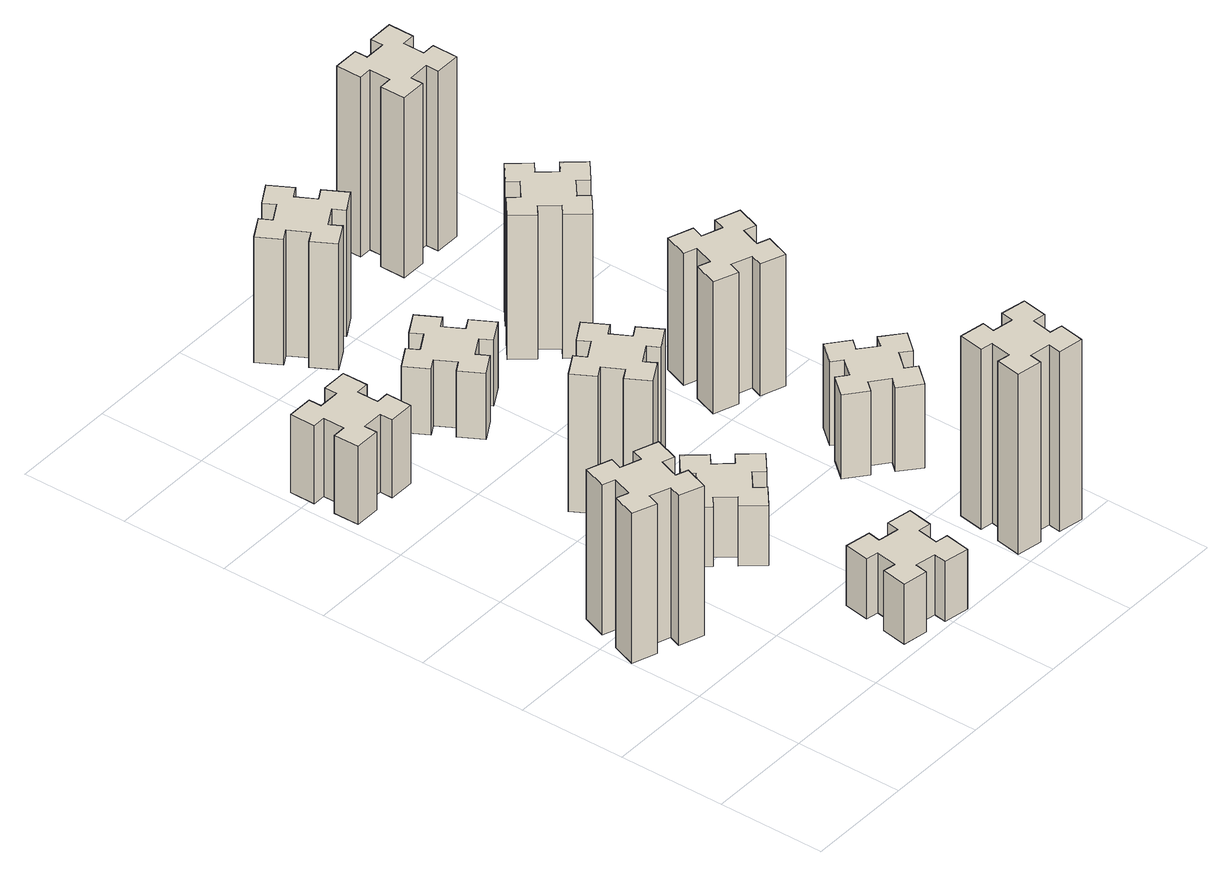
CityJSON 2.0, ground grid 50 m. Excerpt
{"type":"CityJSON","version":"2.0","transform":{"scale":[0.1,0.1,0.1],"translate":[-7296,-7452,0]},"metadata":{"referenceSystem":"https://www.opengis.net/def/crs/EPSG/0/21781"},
"CityObjects":{
"building1":{"type":"Building","attributes":{"class":"1000","function":"1000","usage":"1000","yearOfConstruction":2016,"roofType":"1000","measuredHeight":75,"storeysAboveGround":30,"storeysBelowGround":0},"geometry":[{"type":"Solid","lod":"1","boundaries":[[[[0,1,2,3,4,5,6,7,8,9,10,11,12,13,14,15,16,17,18,19]],[[17,16,20,21]],[[16,15,22,20]],[[15,14,23,22]],[[14,13,24,23]],[[13,12,25,24]],[[12,11,26,25]],[[11,10,27,26]],[[10,9,28,27]],[[9,8,29,28]],[[8,7,30,29]],[[7,6,31,30]],[[6,5,32,31]],[[5,4,33,32]],[[4,3,34,33]],[[3,2,35,34]],[[2,1,36,35]],[[1,0,37,36]],[[0,19,38,37]],[[19,18,39,38]],[[18,17,21,39]],[[24,25,26,27,28,29,30,31,32,33,34,35,36,37,38,39,21,20,22,23]]]]}]},
"building2":{"type":"Building","attributes":{"class":"1000","function":"1000","usage":"1000","yearOfConstruction":2016,"roofType":"1000","measuredHeight":39,"storeysAboveGround":30,"storeysBelowGround":0},"geometry":[{"type":"Solid","lod":"1","boundaries":[[[[40,41,42,43,44,45,46,47,48,49,50,51,52,53,54,55,56,57,58,59]],[[57,56,60,61]],[[56,55,62,60]],[[55,54,63,62]],[[54,53,64,63]],[[53,52,65,64]],[[52,51,66,65]],[[51,50,67,66]],[[50,49,68,67]],[[49,48,69,68]],[[48,47,70,69]],[[47,46,71,70]],[[46,45,72,71]],[[45,44,73,72]],[[44,43,74,73]],[[43,42,75,74]],[[42,41,76,75]],[[41,40,77,76]],[[40,59,78,77]],[[59,58,79,78]],[[58,57,61,79]],[[64,65,66,67,68,69,70,71,72,73,74,75,76,77,78,79,61,60,62,63]]]]}]},
"building3":{"type":"Building","attributes":{"class":"1000","function":"1000","usage":"1000","yearOfConstruction":2016,"roofType":"1000","measuredHeight":30,"storeysAboveGround":30,"storeysBelowGround":0},"geometry":[{"type":"Solid","lod":"1","boundaries":[[[[80,81,82,83,84,85,86,87,88,89,90,91,92,93,94,95,96,97,98,99]],[[97,96,100,101]],[[96,95,102,100]],[[95,94,103,102]],[[94,93,104,103]],[[93,92,105,104]],[[92,91,106,105]],[[91,90,107,106]],[[90,89,108,107]],[[89,88,109,108]],[[88,87,110,109]],[[87,86,111,110]],[[86,85,112,111]],[[85,84,113,112]],[[84,83,114,113]],[[83,82,115,114]],[[82,81,116,115]],[[81,80,117,116]],[[80,99,118,117]],[[99,98,119,118]],[[98,97,101,119]],[[104,105,106,107,108,109,110,111,112,113,114,115,116,117,118,119,101,100,102,103]]]]}]},
"building4":{"type":"Building","attributes":{"class":"1000","function":"1000","usage":"1000","yearOfConstruction":2016,"roofType":"1000","measuredHeight":30,"storeysAboveGround":30,"storeysBelowGround":0},"geometry":[{"type":"Solid","lod":"1","boundaries":[[[[120,121,122,123,124,125,126,127,128,129,130,131,132,133,134,135,136,137,138,139]],[[137,136,140,141]],[[136,135,142,140]],[[135,134,143,142]],[[134,133,144,143]],[[133,132,145,144]],[[132,131,146,145]],[[131,130,147,146]],[[130,129,148,147]],[[129,128,149,148]],[[128,127,150,149]],[[127,126,151,150]],[[126,125,152,151]],[[125,124,153,152]],[[124,123,154,153]],[[123,122,155,154]],[[122,121,156,155]],[[121,120,157,156]],[[120,139,158,157]],[[139,138,159,158]],[[138,137,141,159]],[[144,145,146,147,148,149,150,151,152,153,154,155,156,157,158,159,141,140,142,143]]]]}]},
"building5":{"type":"Building","attributes":{"class":"1000","function":"1000","usage":"1000","yearOfConstruction":2016,"roofType":"1000","measuredHeight":69,"storeysAboveGround":30,"storeysBelowGround":0},"geometry":[{"type":"Solid","lod":"1","boundaries":[[[[160,161,162,163,164,165,166,167,168,169,170,171,172,173,174,175,176,177,178,179]],[[177,176,180,181]],[[176,175,182,180]],[[175,174,183,182]],[[174,173,184,183]],[[173,172,185,184]],[[172,171,186,185]],[[171,170,187,186]],[[170,169,188,187]],[[169,168,189,188]],[[168,167,190,189]],[[167,166,191,190]],[[166,165,192,191]],[[165,164,193,192]],[[164,163,194,193]],[[163,162,195,194]],[[162,161,196,195]],[[161,160,197,196]],[[160,179,198,197]],[[179,178,199,198]],[[178,177,181,199]],[[184,185,186,187,188,189,190,191,192,193,194,195,196,197,198,199,181,180,182,183]]]]}]},
"building6":{"type":"Building","attributes":{"class":"1000","function":"1000","usage":"1000","yearOfConstruction":2016,"roofType":"1000","measuredHeight":33,"storeysAboveGround":30,"storeysBelowGround":0},"geometry":[{"type":"Solid","lod":"1","boundaries":[[[[200,201,202,203,204,205,206,207,208,209,210,211,212,213,214,215,216,217,218,219]],[[217,216,220,221]],[[216,215,222,220]],[[215,214,223,222]],[[214,213,224,223]],[[213,212,225,224]],[[212,211,226,225]],[[211,210,227,226]],[[210,209,228,227]],[[209,208,229,228]],[[208,207,230,229]],[[207,206,231,230]],[[206,205,232,231]],[[205,204,233,232]],[[204,203,234,233]],[[203,202,235,234]],[[202,201,236,235]],[[201,200,237,236]],[[200,219,238,237]],[[219,218,239,238]],[[218,217,221,239]],[[224,225,226,227,228,229,230,231,232,233,234,235,236,237,238,239,221,220,222,223]]]]}]},
"building7":{"type":"Building","attributes":{"class":"1000","function":"1000","usage":"1000","yearOfConstruction":2016,"roofType":"1000","measuredHeight":90,"storeysAboveGround":30,"storeysBelowGround":0},"geometry":[{"type":"Solid","lod":"1","boundaries":[[[[240,241,242,243,244,245,246,247,248,249,250,251,252,253,254,255,256,257,258,259]],[[257,256,260,261]],[[256,255,262,260]],[[255,254,263,262]],[[254,253,264,263]],[[253,252,265,264]],[[252,251,266,265]],[[251,250,267,266]],[[250,249,268,267]],[[249,248,269,268]],[[248,247,270,269]],[[247,246,271,270]],[[246,245,272,271]],[[245,244,273,272]],[[244,243,274,273]],[[243,242,275,274]],[[242,241,276,275]],[[241,240,277,276]],[[240,259,278,277]],[[259,258,279,278]],[[258,257,261,279]],[[264,265,266,267,268,269,270,271,272,273,274,275,276,277,278,279,261,260,262,263]]]]}]},
"building8":{"type":"Building","attributes":{"class":"1000","function":"1000","usage":"1000","yearOfConstruction":2016,"roofType":"1000","measuredHeight":63,"storeysAboveGround":30,"storeysBelowGround":0},"geometry":[{"type":"Solid","lod":"1","boundaries":[[[[280,281,282,283,284,285,286,287,288,289,290,291,292,293,294,295,296,297,298,299]],[[297,296,300,301]],[[296,295,302,300]],[[295,294,303,302]],[[294,293,304,303]],[[293,292,305,304]],[[292,291,306,305]],[[291,290,307,306]],[[290,289,308,307]],[[289,288,309,308]],[[288,287,310,309]],[[287,286,311,310]],[[286,285,312,311]],[[285,284,313,312]],[[284,283,314,313]],[[283,282,315,314]],[[282,281,316,315]],[[281,280,317,316]],[[280,299,318,317]],[[299,298,319,318]],[[298,297,301,319]],[[304,305,306,307,308,309,310,311,312,313,314,315,316,317,318,319,301,300,302,303]]]]}]},
"building9":{"type":"Building","attributes":{"class":"1000","function":"1000","usage":"1000","yearOfConstruction":2016,"roofType":"1000","measuredHeight":42,"storeysAboveGround":30,"storeysBelowGround":0},"geometry":[{"type":"Solid","lod":"1","boundaries":[[[[320,321,322,323,324,325,326,327,328,329,330,331,332,333,334,335,336,337,338,339]],[[337,336,340,341]],[[336,335,342,340]],[[335,334,343,342]],[[334,333,344,343]],[[333,332,345,344]],[[332,331,346,345]],[[331,330,347,346]],[[330,329,348,347]],[[329,328,349,348]],[[328,327,350,349]],[[327,326,351,350]],[[326,325,352,351]],[[325,324,353,352]],[[324,323,354,353]],[[323,322,355,354]],[[322,321,356,355]],[[321,320,357,356]],[[320,339,358,357]],[[339,338,359,358]],[[338,337,341,359]],[[344,345,346,347,348,349,350,351,352,353,354,355,356,357,358,359,341,340,342,343]]]]}]},
"building10":{"type":"Building","attributes":{"class":"1000","function":"1000","usage":"1000","yearOfConstruction":2016,"roofType":"1000","measuredHeight":66,"storeysAboveGround":30,"storeysBelowGround":0},"geometry":[{"type":"Solid","lod":"1","boundaries":[[[[360,361,362,363,364,365,366,367,368,369,370,371,372,373,374,375,376,377,378,379]],[[377,376,380,381]],[[376,375,382,380]],[[375,374,383,382]],[[374,373,384,383]],[[373,372,385,384]],[[372,371,386,385]],[[371,370,387,386]],[[370,369,388,387]],[[369,368,389,388]],[[368,367,390,389]],[[367,366,391,390]],[[366,365,392,391]],[[365,364,393,392]],[[364,363,394,393]],[[363,362,395,394]],[[362,361,396,395]],[[361,360,397,396]],[[360,379,398,397]],[[379,378,399,398]],[[378,377,381,399]],[[384,385,386,387,388,389,390,391,392,393,394,395,396,397,398,399,381,380,382,383]]]]}]},
"building11":{"type":"Building","attributes":{"class":"1000","function":"1000","usage":"1000","yearOfConstruction":2016,"roofType":"1000","measuredHeight":72,"storeysAboveGround":30,"storeysBelowGround":0},"geometry":[{"type":"Solid","lod":"1","boundaries":[[[[400,401,402,403,404,405,406,407,408,409,410,411,412,413,414,415,416,417,418,419]],[[417,416,420,421]],[[416,415,422,420]],[[415,414,423,422]],[[414,413,424,423]],[[413,412,425,424]],[[412,411,426,425]],[[411,410,427,426]],[[410,409,428,427]],[[409,408,429,428]],[[408,407,430,429]],[[407,406,431,430]],[[406,405,432,431]],[[405,404,433,432]],[[404,403,434,433]],[[403,402,435,434]],[[402,401,436,435]],[[401,400,437,436]],[[400,419,438,437]],[[419,418,439,438]],[[418,417,421,439]],[[424,425,426,427,428,429,430,431,432,433,434,435,436,437,438,439,421,420,422,423]]]]}]},
"building12":{"type":"Building","attributes":{"class":"1000","function":"1000","usage":"1000","yearOfConstruction":2016,"roofType":"1000","measuredHeight":90,"storeysAboveGround":30,"storeysBelowGround":0},"geometry":[{"type":"Solid","lod":"1","boundaries":[[[[440,441,442,443,444,445,446,447,448,449,450,451,452,453,454,455,456,457,458,459]],[[457,456,460,461]],[[456,455,462,460]],[[455,454,463,462]],[[454,453,464,463]],[[453,452,465,464]],[[452,451,466,465]],[[451,450,467,466]],[[450,449,468,467]],[[449,448,469,468]],[[448,447,470,469]],[[447,446,471,470]],[[446,445,472,471]],[[445,444,473,472]],[[444,443,474,473]],[[443,442,475,474]],[[442,441,476,475]],[[441,440,477,476]],[[440,459,478,477]],[[459,458,479,478]],[[458,457,461,479]],[[464,465,466,467,468,469,470,471,472,473,474,475,476,477,478,479,461,460,462,463]]]]}]}
},
"vertices":[
[139,1030,0],[105,936,0],[49,957,0],[7,844,0],[120,803,0],[141,859,0],[235,825,0],[214,769,0],[327,727,0],[368,840,0],[312,861,0],[346,955,0],[402,934,0],[443,1047,0],[330,1088,0],[310,1032,0],[216,1066,0],[237,1122,0],[124,1163,0],[83,1050,0],[216,1066,750],[237,1122,750],[310,1032,750],[330,1088,750],[443,1047,750],[402,934,750],[346,955,750],[312,861,750],[368,840,750],[327,727,750],[214,769,750],[235,825,750],[141,859,750],[120,803,750],[7,844,750],[49,957,750],[105,936,750],[139,1030,750],[83,1050,750],[124,1163,750],
[115,2475,0],[115,2375,0],[55,2375,0],[55,2255,0],[175,2255,0],[175,2315,0],[275,2315,0],[275,2255,0],[395,2255,0],[395,2375,0],[335,2375,0],[335,2475,0],[395,2475,0],[395,2595,0],[275,2595,0],[275,2535,0],[175,2535,0],[175,2595,0],[55,2595,0],[55,2475,0],[175,2535,390],[175,2595,390],[275,2535,390],[275,2595,390],[395,2595,390],[395,2475,390],[335,2475,390],[335,2375,390],[395,2375,390],[395,2255,390],[275,2255,390],[275,2315,390],[175,2315,390],[175,2255,390],[55,2255,390],[55,2375,390],[115,2375,390],[115,2475,390],[55,2475,390],[55,2595,390],
[866,274,0],[848,175,0],[789,186,0],[768,67,0],[887,47,0],[897,106,0],[995,88,0],[985,29,0],[1103,8,0],[1124,127,0],[1065,137,0],[1082,235,0],[1141,225,0],[1162,343,0],[1044,364,0],[1034,305,0],[935,322,0],[946,381,0],[827,402,0],[807,284,0],[935,322,300],[946,381,300],[1034,305,300],[1044,364,300],[1162,343,300],[1141,225,300],[1082,235,300],[1065,137,300],[1124,127,300],[1103,8,300],[985,29,300],[995,88,300],[897,106,300],[887,47,300],[768,67,300],[789,186,300],[848,175,300],[866,274,300],[807,284,300],[827,402,300],
[898,929,0],[974,993,0],[1013,947,0],[1105,1024,0],[1028,1116,0],[982,1078,0],[917,1154,0],[963,1193,0],[886,1285,0],[794,1208,0],[833,1162,0],[756,1097,0],[718,1143,0],[626,1066,0],[703,974,0],[749,1013,0],[813,936,0],[767,898,0],[844,806,0],[936,883,0],[813,936,300],[767,898,300],[749,1013,300],[703,974,300],[626,1066,300],[718,1143,300],[756,1097,300],[833,1162,300],[794,1208,300],[886,1285,300],[963,1193,300],[917,1154,300],[982,1078,300],[1028,1116,300],[1105,1024,300],[1013,947,300],[974,993,300],[898,929,300],[936,883,300],[844,806,300],
[745,1574,0],[795,1487,0],[743,1457,0],[803,1353,0],[907,1413,0],[877,1465,0],[964,1515,0],[994,1463,0],[1098,1523,0],[1038,1627,0],[986,1597,0],[936,1684,0],[988,1714,0],[928,1818,0],[824,1758,0],[854,1706,0],[767,1656,0],[737,1708,0],[633,1648,0],[693,1544,0],[767,1656,690],[737,1708,690],[854,1706,690],[824,1758,690],[928,1818,690],[988,1714,690],[936,1684,690],[986,1597,690],[1038,1627,690],[1098,1523,690],[994,1463,690],[964,1515,690],[877,1465,690],[907,1413,690],[803,1353,690],[743,1457,690],[795,1487,690],[745,1574,690],[693,1544,690],[633,1648,690],
[745,2414,0],[795,2327,0],[743,2297,0],[803,2193,0],[907,2253,0],[877,2305,0],[964,2355,0],[994,2303,0],[1098,2363,0],[1038,2467,0],[986,2437,0],[936,2524,0],[988,2554,0],[928,2658,0],[824,2598,0],[854,2546,0],[767,2496,0],[737,2548,0],[633,2488,0],[693,2384,0],[767,2496,330],[737,2548,330],[854,2546,330],[824,2598,330],[928,2658,330],[988,2554,330],[936,2524,330],[986,2437,330],[1038,2467,330],[1098,2363,330],[994,2303,330],[964,2355,330],[877,2305,330],[907,2253,330],[803,2193,330],[743,2297,330],[795,2327,330],[745,2414,330],[693,2384,330],[633,2488,330],
[1774,305,0],[1675,322,0],[1686,381,0],[1567,402,0],[1547,284,0],[1606,274,0],[1588,175,0],[1529,186,0],[1508,67,0],[1627,47,0],[1637,106,0],[1735,88,0],[1725,29,0],[1843,8,0],[1864,127,0],[1805,137,0],[1822,235,0],[1881,225,0],[1902,343,0],[1784,364,0],[1822,235,900],[1881,225,900],[1805,137,900],[1864,127,900],[1843,8,900],[1725,29,900],[1735,88,900],[1637,106,900],[1627,47,900],[1508,67,900],[1529,186,900],[1588,175,900],[1606,274,900],[1547,284,900],[1567,402,900],[1686,381,900],[1675,322,900],[1774,305,900],[1784,364,900],[1902,343,900],
[986,3177,0],[936,3264,0],[988,3294,0],[928,3398,0],[824,3338,0],[854,3286,0],[767,3236,0],[737,3288,0],[633,3228,0],[693,3124,0],[745,3154,0],[795,3067,0],[743,3037,0],[803,2933,0],[907,2993,0],[877,3045,0],[964,3095,0],[994,3043,0],[1098,3103,0],[1038,3207,0],[964,3095,630],[994,3043,630],[877,3045,630],[907,2993,630],[803,2933,630],[743,3037,630],[795,3067,630],[745,3154,630],[693,3124,630],[633,3228,630],[737,3288,630],[767,3236,630],[854,3286,630],[824,3338,630],[928,3398,630],[988,3294,630],[936,3264,630],[986,3177,630],[1038,3207,630],[1098,3103,630],
[1757,836,0],[1822,913,0],[1868,874,0],[1945,966,0],[1853,1043,0],[1814,997,0],[1738,1062,0],[1776,1108,0],[1684,1185,0],[1607,1093,0],[1653,1054,0],[1589,978,0],[1543,1016,0],[1466,924,0],[1558,847,0],[1596,893,0],[1673,829,0],[1634,783,0],[1726,706,0],[1803,798,0],[1673,829,420],[1634,783,420],[1596,893,420],[1558,847,420],[1466,924,420],[1543,1016,420],[1589,978,420],[1653,1054,420],[1607,1093,420],[1684,1185,420],[1776,1108,420],[1738,1062,420],[1814,997,420],[1853,1043,420],[1945,966,420],[1868,874,420],[1822,913,420],[1757,836,420],[1803,798,420],[1726,706,420],
[1790,1772,0],[1696,1806,0],[1717,1862,0],[1604,1903,0],[1563,1790,0],[1619,1770,0],[1585,1676,0],[1529,1697,0],[1487,1584,0],[1600,1543,0],[1621,1599,0],[1715,1565,0],[1694,1509,0],[1807,1467,0],[1848,1580,0],[1792,1601,0],[1826,1695,0],[1882,1674,0],[1923,1787,0],[1810,1828,0],[1826,1695,660],[1882,1674,660],[1792,1601,660],[1848,1580,660],[1807,1467,660],[1694,1509,660],[1715,1565,660],[1621,1599,660],[1600,1543,660],[1487,1584,660],[1529,1697,660],[1585,1676,660],[1619,1770,660],[1563,1790,660],[1604,1903,660],[1717,1862,660],[1696,1806,660],[1790,1772,660],[1810,1828,660],[1923,1787,660],
[1389,2393,0],[1453,2316,0],[1407,2278,0],[1484,2186,0],[1576,2263,0],[1538,2309,0],[1614,2373,0],[1653,2327,0],[1745,2404,0],[1668,2496,0],[1622,2458,0],[1557,2534,0],[1603,2573,0],[1526,2665,0],[1434,2588,0],[1473,2542,0],[1396,2477,0],[1358,2523,0],[1266,2446,0],[1343,2354,0],[1396,2477,720],[1358,2523,720],[1473,2542,720],[1434,2588,720],[1526,2665,720],[1603,2573,720],[1557,2534,720],[1622,2458,720],[1668,2496,720],[1745,2404,720],[1653,2327,720],[1614,2373,720],[1538,2309,720],[1576,2263,720],[1484,2186,720],[1407,2278,720],[1453,2316,720],[1389,2393,720],[1343,2354,720],[1266,2446,720],
[1555,3155,0],[1655,3155,0],[1655,3095,0],[1775,3095,0],[1775,3215,0],[1715,3215,0],[1715,3315,0],[1775,3315,0],[1775,3435,0],[1655,3435,0],[1655,3375,0],[1555,3375,0],[1555,3435,0],[1435,3435,0],[1435,3315,0],[1495,3315,0],[1495,3215,0],[1435,3215,0],[1435,3095,0],[1555,3095,0],[1495,3215,900],[1435,3215,900],[1495,3315,900],[1435,3315,900],[1435,3435,900],[1555,3435,900],[1555,3375,900],[1655,3375,900],[1655,3435,900],[1775,3435,900],[1775,3315,900],[1715,3315,900],[1715,3215,900],[1775,3215,900],[1775,3095,900],[1655,3095,900],[1655,3155,900],[1555,3155,900],[1555,3095,900],[1435,3095,900]
]}
